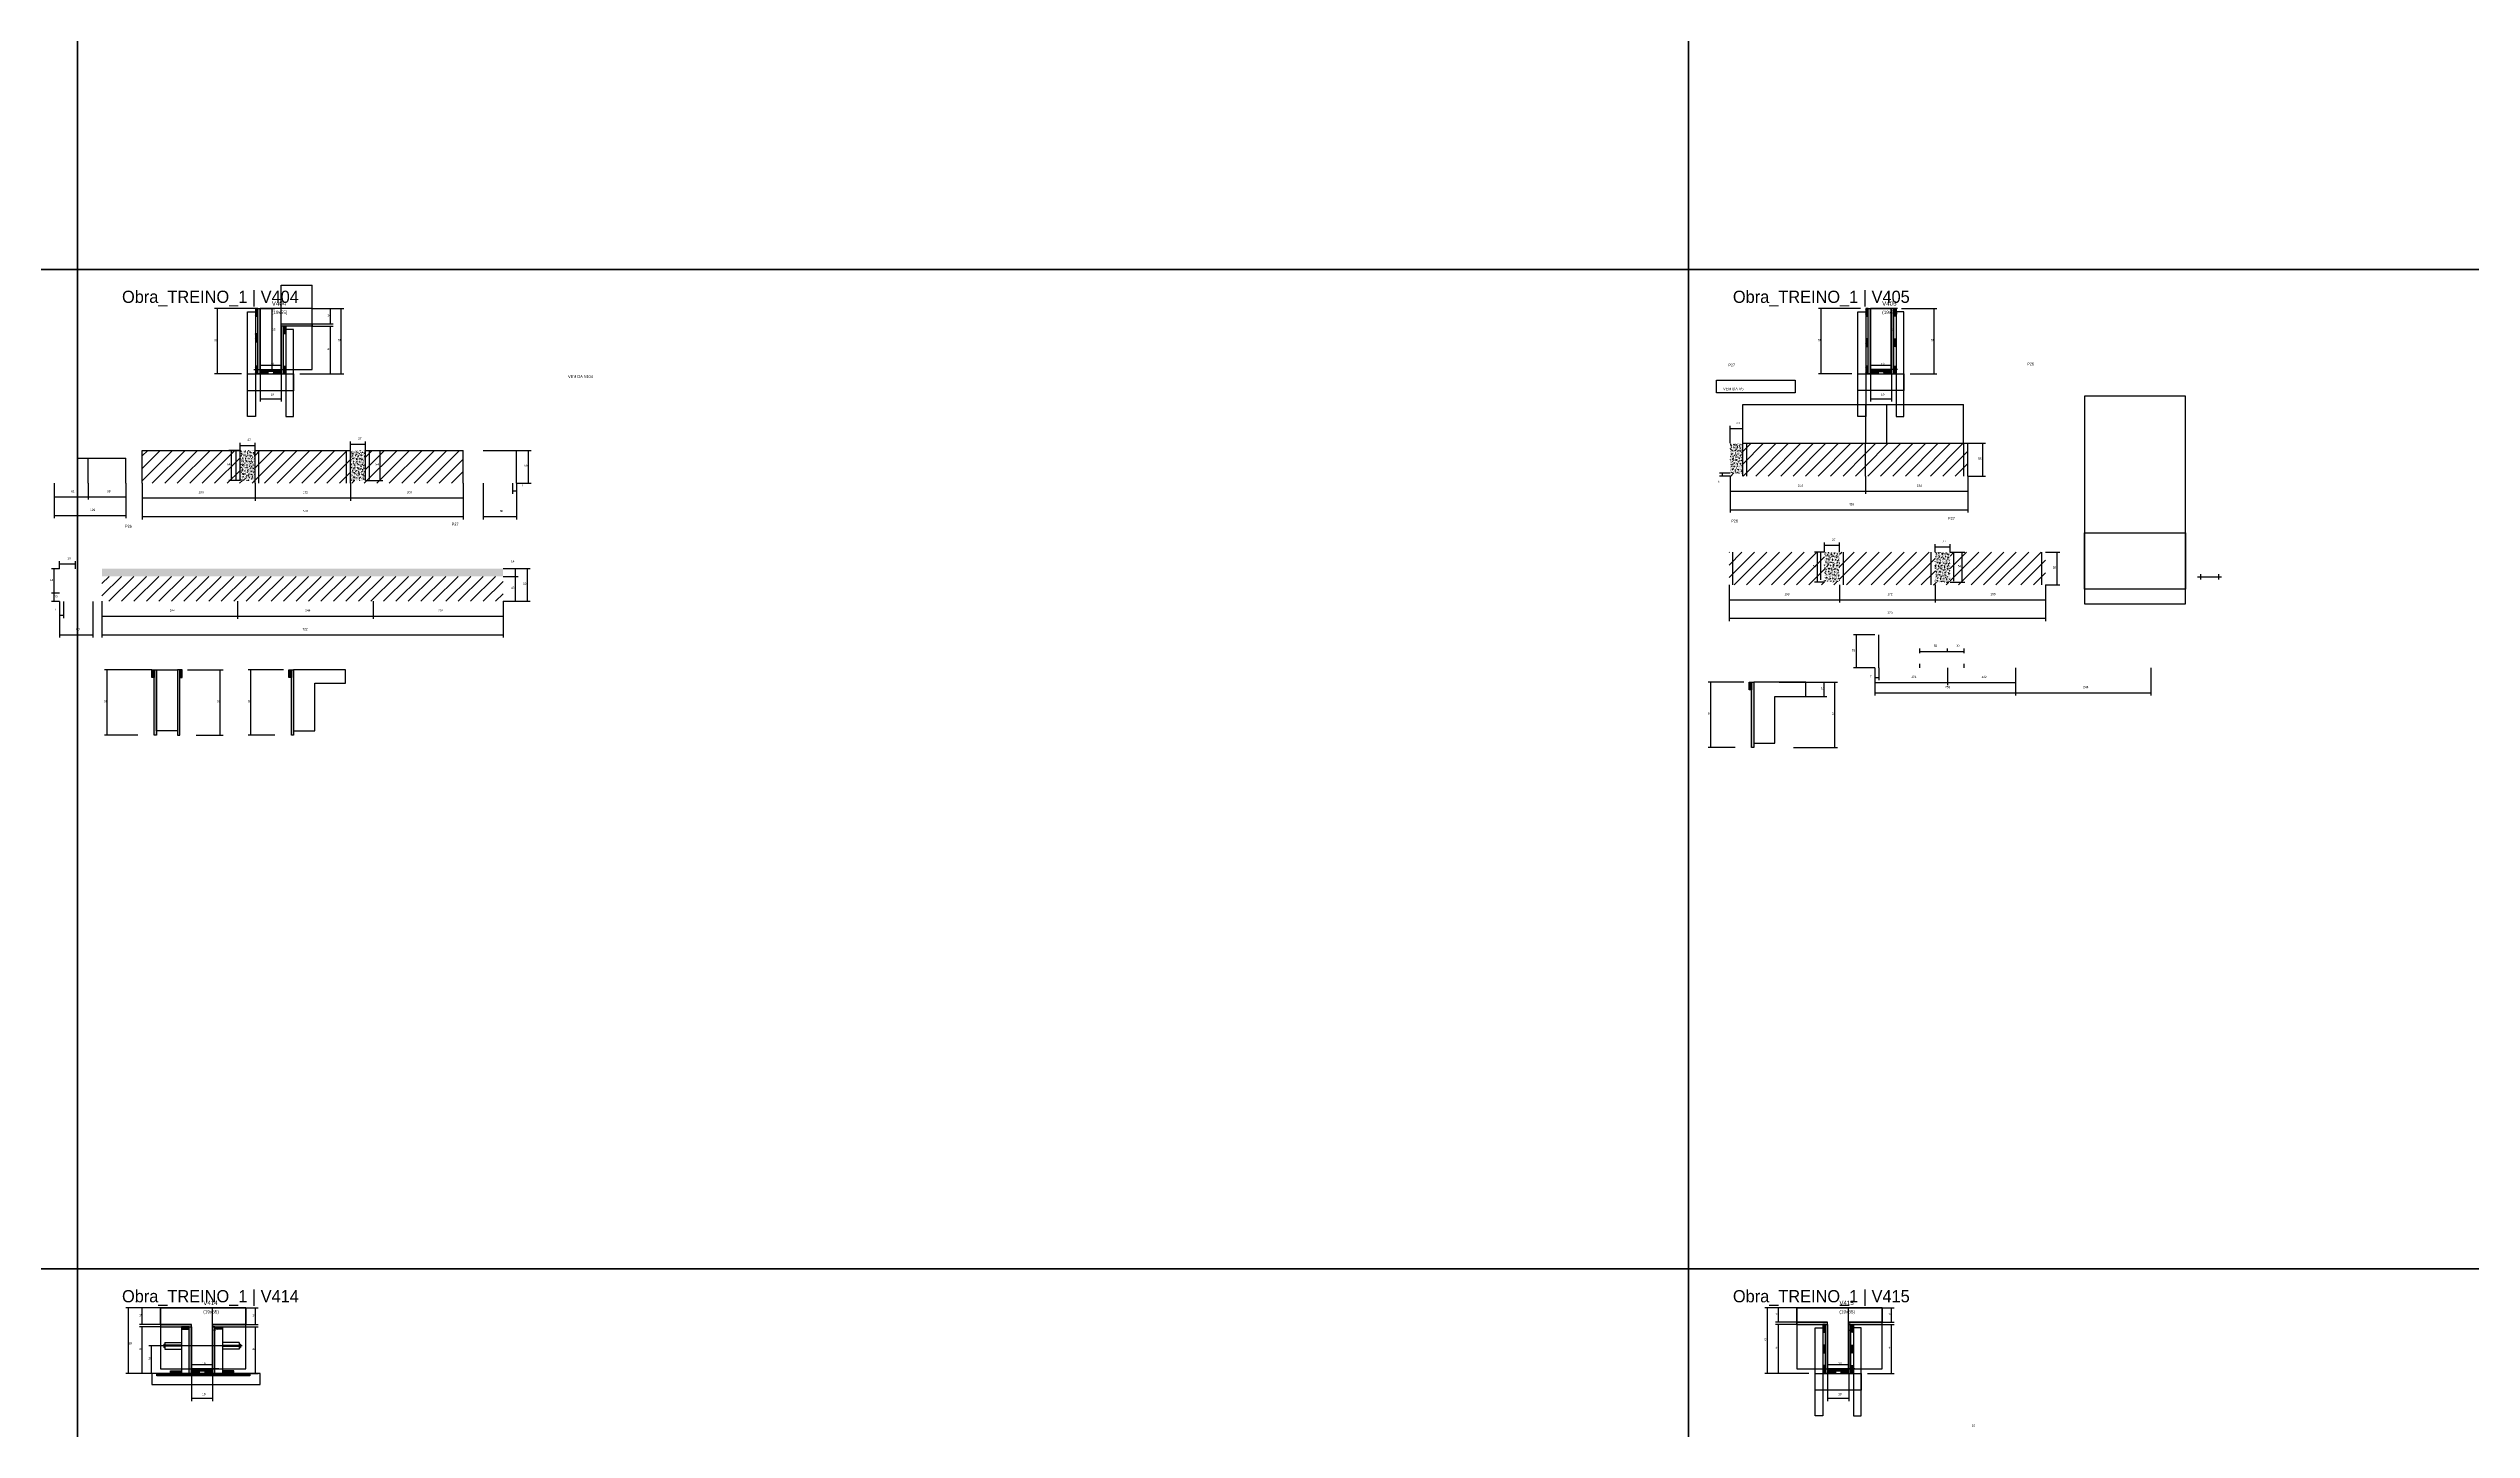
# Model space of a CAD drawing. Header units: metres. Extents: x -41 to 34840, y -36000 to 1848.
# Drawn here: x 8648 to 13010, y -5689 to -3202 of the extents above; entities that cross this region are included whole.
import ezdxf

# ---------------------------------------------------------------- set-up
doc = ezdxf.new("R2010")
doc.units = ezdxf.units.M
for name, color, linetype in [('barrote', 126, 'Continuous'), ('CELL_BORDER', 8, 'Continuous'), ('CONCRETO', 251, 'Continuous'), ('COTA', 4, 'Continuous'), ('Cota Seção (2x)', 4, 'Continuous'), ('cotas', 4, 'Continuous'), ('Hachura', 253, 'Continuous'), ('LABEL_ID', 3, 'Continuous'), ('Madeira', 126, 'Continuous'), ('NOMENCLATURA', 7, 'Continuous'), ('Painéis', 200, 'Continuous'), ('REAPROVEITAMENTO', 251, 'Continuous'), ('SARR_2.2x7', 40, 'Continuous'), ('SARR_3.5x7', 81, 'Continuous'), ('SARR_EDITAR', 141, 'Continuous'), ('SCO-___-LAJ', 4, 'Continuous'), ('TENSOR', 2, 'Continuous'), ('Texto Seção', 7, 'Continuous')]:
    doc.layers.add(name, color=color, linetype=linetype)

msp = doc.modelspace()

# ---------------------------------------------------------------- hatches: boundary and pattern name
at = {"layer": 'COTA'}
h = msp.add_hatch(dxfattribs=at)
h.set_pattern_fill('AR-CONC', scale=0.03)
h.paths.add_polyline_path([(9019.4, -3925.8), (8992.4, -3925.8), (8992.4, -3979.8), (9019.4, -3979.8)])
h = msp.add_hatch(dxfattribs=at)
h.set_pattern_fill('AR-CONC', scale=0.03)
h.paths.add_polyline_path([(9218.4, -3928), (9218.4, -3925.8), (9191.4, -3925.8), (9191.4, -3979.8), (9218.4, -3979.8)])
h = msp.add_hatch(dxfattribs=at)
h.set_pattern_fill('AR-CONC', scale=0.03)
h.paths.add_polyline_path([(11697.8, -3912.9), (11674.8, -3912.9), (11674.8, -3912.9), (11674.8, -3966.9), (11674.8, -3966.9), (11697.8, -3966.9), (11697.8, -3966.9), (11697.8, -3912.9)])
h = msp.add_hatch(dxfattribs=at)
h.set_pattern_fill('AR-CONC', scale=0.03)
h.paths.add_polyline_path([(9465.9, -4138.5), (9465.9, -4152.5), (9465.9, -4152.5), (8743.9, -4152.5), (8743.9, -4152.5), (8743.9, -4138.5), (8743.9, -4138.5), (9465.9, -4138.5)])
h = msp.add_hatch(dxfattribs=at)
h.set_pattern_fill('AR-CONC', scale=0.03)
h.paths.add_polyline_path([(11872, -4109), (11845, -4109), (11845, -4163), (11872, -4163)])
h = msp.add_hatch(dxfattribs=at)
h.set_pattern_fill('AR-CONC', scale=0.03)
h.paths.add_polyline_path([(12071, -4111.2), (12071, -4109), (12044, -4109), (12044, -4163), (12071, -4163)])
at = {"layer": 'Hachura'}
h = msp.add_hatch(dxfattribs=at)
h.set_pattern_fill('ANSI31', scale=0.5)
h.paths.add_polyline_path([(9020.1, -3684), (9024.5, -3684), (9024.5, -3684), (9024.5, -3670), (9024.5, -3670), (9020.1, -3670), (9020.1, -3670), (9020.1, -3684)])
h = msp.add_hatch(color=8, dxfattribs=at)
h.dxf.hatch_style = 1
h.paths.add_polyline_path([(9024.5, -3670), (9028.5, -3670), (9028.5, -3670), (9028.5, -3788), (9028.5, -3788), (9024.5, -3788), (9024.5, -3788), (9024.5, -3670)])
h = msp.add_hatch(color=8, dxfattribs=at)
h.dxf.hatch_style = 1
h.paths.add_polyline_path([(9066.5, -3702), (9066.5, -3698), (9066.5, -3698), (9122.1, -3698), (9122.1, -3698), (9122.1, -3702), (9122.1, -3702), (9066.5, -3702)])
h = msp.add_hatch(color=8, dxfattribs=at)
h.dxf.hatch_style = 1
h.paths.add_polyline_path([(9070.5, -3702), (9066.5, -3702), (9066.5, -3702), (9066.5, -3788), (9066.5, -3788), (9070.5, -3788), (9070.5, -3788), (9070.5, -3702)])
h = msp.add_hatch(dxfattribs=at)
h.set_pattern_fill('ANSI31', scale=0.5)
h.paths.add_polyline_path([(9074.9, -3716), (9070.5, -3716), (9070.5, -3716), (9070.5, -3702), (9070.5, -3702), (9074.9, -3702), (9074.9, -3702), (9074.9, -3716)])
h = msp.add_hatch(dxfattribs=at)
h.set_pattern_fill('ANSI31', scale=0.5)
h.paths.add_polyline_path([(11919.1, -3684), (11923.5, -3684), (11923.5, -3684), (11923.5, -3670), (11923.5, -3670), (11919.1, -3670), (11919.1, -3670), (11919.1, -3684)])
h = msp.add_hatch(color=8, dxfattribs=at)
h.dxf.hatch_style = 1
h.paths.add_polyline_path([(11927.5, -3670), (11923.5, -3670), (11923.5, -3670), (11923.5, -3788), (11923.5, -3788), (11927.5, -3788), (11927.5, -3788), (11927.5, -3670)])
h = msp.add_hatch(color=8, dxfattribs=at)
h.dxf.hatch_style = 1
h.paths.add_polyline_path([(11969.5, -3670), (11965.5, -3670), (11965.5, -3670), (11965.5, -3788), (11965.5, -3788), (11969.5, -3788), (11969.5, -3788), (11969.5, -3670)])
h = msp.add_hatch(dxfattribs=at)
h.set_pattern_fill('ANSI31', scale=0.5)
h.paths.add_polyline_path([(11973.9, -3684), (11969.5, -3684), (11969.5, -3684), (11969.5, -3670), (11969.5, -3670), (11973.9, -3670), (11973.9, -3670), (11973.9, -3684)])
h = msp.add_hatch(dxfattribs=at)
h.set_pattern_fill('ANSI31', scale=0.5)
h.paths.add_polyline_path([(9020.1, -3729.9), (9024.5, -3729.9), (9024.5, -3729.9), (9024.5, -3715.9), (9024.5, -3715.9), (9020.1, -3715.9), (9020.1, -3715.9), (9020.1, -3729.9)])
h = msp.add_hatch(dxfattribs=at)
h.set_pattern_fill('ANSI31', scale=0.5)
h.paths.add_polyline_path([(11919.1, -3738.8), (11923.5, -3738.8), (11923.5, -3738.8), (11923.5, -3724.8), (11923.5, -3724.8), (11919.1, -3724.8), (11919.1, -3724.8), (11919.1, -3738.8)])
h = msp.add_hatch(dxfattribs=at)
h.set_pattern_fill('ANSI31', scale=0.5)
h.paths.add_polyline_path([(11973.9, -3738.8), (11969.5, -3738.8), (11969.5, -3738.8), (11969.5, -3724.8), (11969.5, -3724.8), (11973.9, -3724.8), (11973.9, -3724.8), (11973.9, -3738.8)])
h = msp.add_hatch(dxfattribs=at)
h.set_pattern_fill('ANSI31', scale=0.5)
h.paths.add_polyline_path([(9020.1, -3788), (9024.5, -3788), (9024.5, -3788), (9024.5, -3774), (9024.5, -3774), (9020.1, -3774), (9020.1, -3774), (9020.1, -3788)])
h = msp.add_hatch(color=8, dxfattribs=at)
h.dxf.hatch_style = 1
h.paths.add_polyline_path([(9028.5, -3783.6), (9028.5, -3780), (9028.5, -3780), (9066.5, -3780), (9066.5, -3780), (9066.5, -3783.6), (9066.5, -3783.6), (9028.5, -3783.6)])
h = msp.add_hatch(dxfattribs=at)
h.set_pattern_fill('ANSI31', scale=0.5)
h.paths.add_polyline_path([(9028.5, -3788), (9028.5, -3783.6), (9028.5, -3783.6), (9042.5, -3783.6), (9042.5, -3783.6), (9042.5, -3788), (9042.5, -3788), (9028.5, -3788)])
h = msp.add_hatch(dxfattribs=at)
h.set_pattern_fill('ANSI31', scale=0.5)
h.paths.add_polyline_path([(9066.5, -3788), (9066.5, -3783.6), (9066.5, -3783.6), (9052.5, -3783.6), (9052.5, -3783.6), (9052.5, -3788), (9052.5, -3788), (9066.5, -3788)])
h = msp.add_hatch(dxfattribs=at)
h.set_pattern_fill('ANSI31', scale=0.5)
h.paths.add_polyline_path([(9074.9, -3788), (9070.5, -3788), (9070.5, -3788), (9070.5, -3774), (9070.5, -3774), (9074.9, -3774), (9074.9, -3774), (9074.9, -3788)])
h = msp.add_hatch(dxfattribs=at)
h.set_pattern_fill('ANSI31', scale=0.5)
h.paths.add_polyline_path([(11919.1, -3788), (11923.5, -3788), (11923.5, -3788), (11923.5, -3774), (11923.5, -3774), (11919.1, -3774), (11919.1, -3774), (11919.1, -3788)])
h = msp.add_hatch(color=8, dxfattribs=at)
h.dxf.hatch_style = 1
h.paths.add_polyline_path([(11965.5, -3783.6), (11965.5, -3780), (11965.5, -3780), (11927.5, -3780), (11927.5, -3780), (11927.5, -3783.6), (11927.5, -3783.6), (11965.5, -3783.6)])
h = msp.add_hatch(dxfattribs=at)
h.set_pattern_fill('ANSI31', scale=0.5)
h.paths.add_polyline_path([(11927.5, -3788), (11927.5, -3783.6), (11927.5, -3783.6), (11941.5, -3783.6), (11941.5, -3783.6), (11941.5, -3788), (11941.5, -3788), (11927.5, -3788)])
h = msp.add_hatch(dxfattribs=at)
h.set_pattern_fill('ANSI31', scale=0.5)
h.paths.add_polyline_path([(11965.5, -3788), (11965.5, -3783.6), (11965.5, -3783.6), (11951.5, -3783.6), (11951.5, -3783.6), (11951.5, -3788), (11951.5, -3788), (11965.5, -3788)])
h = msp.add_hatch(dxfattribs=at)
h.set_pattern_fill('ANSI31', scale=0.5)
h.paths.add_polyline_path([(11973.9, -3788), (11969.5, -3788), (11969.5, -3788), (11969.5, -3774), (11969.5, -3774), (11973.9, -3774), (11973.9, -3774), (11973.9, -3788)])
h = msp.add_hatch(dxfattribs=at)
h.set_pattern_fill('ANSI31', scale=0.5)
h.paths.add_polyline_path([(8837.9, -4334.7), (8833.5, -4334.7), (8833.5, -4334.7), (8833.5, -4320.7), (8833.5, -4320.7), (8837.9, -4320.7), (8837.9, -4320.7), (8837.9, -4334.7)])
h = msp.add_hatch(color=8, dxfattribs=at)
h.dxf.hatch_style = 1
h.paths.add_polyline_path([(8837.9, -4320.7), (8841.9, -4320.7), (8841.9, -4320.7), (8841.9, -4438.7), (8841.9, -4438.7), (8837.9, -4438.7), (8837.9, -4438.7), (8837.9, -4320.7)])
h = msp.add_hatch(color=8, dxfattribs=at)
h.dxf.hatch_style = 1
h.paths.add_polyline_path([(8883.9, -4320.7), (8879.9, -4320.7), (8879.9, -4320.7), (8879.9, -4438.7), (8879.9, -4438.7), (8883.9, -4438.7), (8883.9, -4438.7), (8883.9, -4320.7)])
h = msp.add_hatch(dxfattribs=at)
h.set_pattern_fill('ANSI31', scale=0.5)
h.paths.add_polyline_path([(8883.9, -4334.7), (8888.3, -4334.7), (8888.3, -4334.7), (8888.3, -4320.7), (8888.3, -4320.7), (8883.9, -4320.7), (8883.9, -4320.7), (8883.9, -4334.7)])
h = msp.add_hatch(dxfattribs=at)
h.set_pattern_fill('ANSI31', scale=0.5)
h.paths.add_polyline_path([(9084.8, -4334.7), (9080.4, -4334.7), (9080.4, -4334.7), (9080.4, -4320.7), (9080.4, -4320.7), (9084.8, -4320.7), (9084.8, -4320.7), (9084.8, -4334.7)])
h = msp.add_hatch(color=8, dxfattribs=at)
h.dxf.hatch_style = 1
h.paths.add_polyline_path([(9084.8, -4320.7), (9088.8, -4320.7), (9088.8, -4320.7), (9088.8, -4438.7), (9088.8, -4438.7), (9084.8, -4438.7), (9084.8, -4438.7), (9084.8, -4320.7)])
h = msp.add_hatch(dxfattribs=at)
h.set_pattern_fill('ANSI31', scale=0.5)
h.paths.add_polyline_path([(11713.4, -4357), (11709, -4357), (11709, -4357), (11709, -4343), (11709, -4343), (11713.4, -4343), (11713.4, -4343), (11713.4, -4357)])
h = msp.add_hatch(color=8, dxfattribs=at)
h.dxf.hatch_style = 1
h.paths.add_polyline_path([(11713.4, -4343), (11717.4, -4343), (11717.4, -4343), (11717.4, -4461), (11717.4, -4461), (11713.4, -4461), (11713.4, -4461), (11713.4, -4343)])
h = msp.add_hatch(color=8, dxfattribs=at)
h.dxf.hatch_style = 1
h.paths.add_polyline_path([(11850.5, -5500), (11850.5, -5496), (11850.5, -5496), (11794.9, -5496), (11794.9, -5496), (11794.9, -5500), (11794.9, -5500), (11850.5, -5500)])
h = msp.add_hatch(color=8, dxfattribs=at)
h.dxf.hatch_style = 1
h.paths.add_polyline_path([(11948.5, -5500), (11948.5, -5496), (11948.5, -5496), (11888.5, -5496), (11888.5, -5496), (11888.5, -5500), (11888.5, -5500), (11948.5, -5500)])
h = msp.add_hatch(color=8, dxfattribs=at)
h.dxf.hatch_style = 1
h.paths.add_polyline_path([(8905.1, -5504), (8905.1, -5500), (8905.1, -5500), (8849.5, -5500), (8849.5, -5500), (8849.5, -5504), (8849.5, -5504), (8905.1, -5504)])
h = msp.add_hatch(dxfattribs=at)
h.set_pattern_fill('ANSI31', scale=0.5)
h.paths.add_polyline_path([(8901.1, -5508.4), (8901.1, -5504), (8901.1, -5504), (8887.1, -5504), (8887.1, -5504), (8887.1, -5508.4), (8887.1, -5508.4), (8901.1, -5508.4)])
h = msp.add_hatch(color=8, dxfattribs=at)
h.dxf.hatch_style = 1
h.paths.add_polyline_path([(8901.1, -5504), (8905.1, -5504), (8905.1, -5504), (8905.1, -5588), (8905.1, -5588), (8901.1, -5588), (8901.1, -5588), (8901.1, -5504)])
h = msp.add_hatch(color=8, dxfattribs=at)
h.dxf.hatch_style = 1
h.paths.add_polyline_path([(9003.1, -5504), (9003.1, -5500), (9003.1, -5500), (8943.1, -5500), (8943.1, -5500), (8943.1, -5504), (8943.1, -5504), (9003.1, -5504)])
h = msp.add_hatch(color=8, dxfattribs=at)
h.dxf.hatch_style = 1
h.paths.add_polyline_path([(8947.1, -5504), (8943.1, -5504), (8943.1, -5504), (8943.1, -5588), (8943.1, -5588), (8947.1, -5588), (8947.1, -5588), (8947.1, -5504)])
h = msp.add_hatch(dxfattribs=at)
h.set_pattern_fill('ANSI31', scale=0.5)
h.paths.add_polyline_path([(8947.1, -5508.4), (8947.1, -5504), (8947.1, -5504), (8961.1, -5504), (8961.1, -5504), (8961.1, -5508.4), (8961.1, -5508.4), (8947.1, -5508.4)])
h = msp.add_hatch(dxfattribs=at)
h.set_pattern_fill('ANSI31', scale=0.5)
h.paths.add_polyline_path([(11842.1, -5514), (11846.5, -5514), (11846.5, -5514), (11846.5, -5500), (11846.5, -5500), (11842.1, -5500), (11842.1, -5500), (11842.1, -5514)])
h = msp.add_hatch(dxfattribs=at)
h.set_pattern_fill('ANSI31', scale=0.5)
h.paths.add_polyline_path([(11842.1, -5551), (11846.5, -5551), (11846.5, -5551), (11846.5, -5537), (11846.5, -5537), (11842.1, -5537), (11842.1, -5537), (11842.1, -5551)])
h = msp.add_hatch(color=8, dxfattribs=at)
h.dxf.hatch_style = 1
h.paths.add_polyline_path([(11846.5, -5500), (11850.5, -5500), (11850.5, -5500), (11850.5, -5588), (11850.5, -5588), (11846.5, -5588), (11846.5, -5588), (11846.5, -5500)])
h = msp.add_hatch(color=8, dxfattribs=at)
h.dxf.hatch_style = 1
h.paths.add_polyline_path([(11892.5, -5498), (11888.5, -5498), (11888.5, -5498), (11888.5, -5588), (11888.5, -5588), (11892.5, -5588), (11892.5, -5588), (11892.5, -5498)])
h = msp.add_hatch(dxfattribs=at)
h.set_pattern_fill('ANSI31', scale=0.5)
h.paths.add_polyline_path([(11896.9, -5514), (11892.5, -5514), (11892.5, -5514), (11892.5, -5500), (11892.5, -5500), (11896.9, -5500), (11896.9, -5500), (11896.9, -5514)])
h = msp.add_hatch(dxfattribs=at)
h.set_pattern_fill('ANSI31', scale=0.5)
h.paths.add_polyline_path([(11896.9, -5551), (11892.5, -5551), (11892.5, -5551), (11892.5, -5537), (11892.5, -5537), (11896.9, -5537), (11896.9, -5537), (11896.9, -5551)])
h = msp.add_hatch(color=8, dxfattribs=at)
h.dxf.hatch_style = 1
h.paths.add_polyline_path([(8943.1, -5583.6), (8943.1, -5580), (8943.1, -5580), (8905.1, -5580), (8905.1, -5580), (8905.1, -5583.6), (8905.1, -5583.6), (8943.1, -5583.6)])
h = msp.add_hatch(dxfattribs=at)
h.set_pattern_fill('ANSI31', scale=0.5)
h.paths.add_polyline_path([(11842.1, -5588), (11846.5, -5588), (11846.5, -5588), (11846.5, -5574), (11846.5, -5574), (11842.1, -5574), (11842.1, -5574), (11842.1, -5588)])
h = msp.add_hatch(color=8, dxfattribs=at)
h.dxf.hatch_style = 1
h.paths.add_polyline_path([(11888.5, -5583.6), (11888.5, -5580), (11888.5, -5580), (11850.5, -5580), (11850.5, -5580), (11850.5, -5583.6), (11850.5, -5583.6), (11888.5, -5583.6)])
h = msp.add_hatch(dxfattribs=at)
h.set_pattern_fill('ANSI31', scale=0.5)
h.paths.add_polyline_path([(11896.9, -5588), (11892.5, -5588), (11892.5, -5588), (11892.5, -5574), (11892.5, -5574), (11896.9, -5574), (11896.9, -5574), (11896.9, -5588)])
h = msp.add_hatch(dxfattribs=at)
h.set_pattern_fill('ANSI31', scale=0.5)
h.paths.add_polyline_path([(8867.1, -5588), (8867.1, -5583.6), (8867.1, -5583.6), (8887.1, -5583.6), (8887.1, -5583.6), (8887.1, -5588), (8887.1, -5588), (8867.1, -5588)])
h = msp.add_hatch(dxfattribs=at)
h.set_pattern_fill('ANSI31', scale=0.5)
h.paths.add_polyline_path([(8905.1, -5588), (8905.1, -5583.6), (8905.1, -5583.6), (8919.1, -5583.6), (8919.1, -5583.6), (8919.1, -5588), (8919.1, -5588), (8905.1, -5588)])
h = msp.add_hatch(dxfattribs=at)
h.set_pattern_fill('ANSI31', scale=0.5)
h.paths.add_polyline_path([(8943.1, -5588), (8943.1, -5583.6), (8943.1, -5583.6), (8929.1, -5583.6), (8929.1, -5583.6), (8929.1, -5588), (8929.1, -5588), (8943.1, -5588)])
h = msp.add_hatch(dxfattribs=at)
h.set_pattern_fill('ANSI31', scale=0.5)
h.paths.add_polyline_path([(8981.1, -5588), (8981.1, -5583.6), (8981.1, -5583.6), (8961.1, -5583.6), (8961.1, -5583.6), (8961.1, -5588), (8961.1, -5588), (8981.1, -5588)])
h = msp.add_hatch(dxfattribs=at)
h.set_pattern_fill('ANSI31', scale=0.5)
h.paths.add_polyline_path([(11850.5, -5588), (11850.5, -5583.6), (11850.5, -5583.6), (11864.5, -5583.6), (11864.5, -5583.6), (11864.5, -5588), (11864.5, -5588), (11850.5, -5588)])
h = msp.add_hatch(dxfattribs=at)
h.set_pattern_fill('ANSI31', scale=0.5)
h.paths.add_polyline_path([(11888.5, -5588), (11888.5, -5583.6), (11888.5, -5583.6), (11874.5, -5583.6), (11874.5, -5583.6), (11874.5, -5588), (11874.5, -5588), (11888.5, -5588)])
at = {"layer": 'REAPROVEITAMENTO'}
h = msp.add_hatch(dxfattribs=at)
h.set_pattern_fill('ANSI31', scale=5)
h.paths.add_polyline_path([(9019.4, -3979.8), (8992.4, -3979.8), (8992.4, -3979.8), (8992.4, -3925.8), (8992.4, -3925.8), (8816.4, -3925.8), (8816.4, -3925.8), (8816.4, -3984.8), (8816.4, -3984.8), (9019.4, -3984.8), (9019.4, -3984.8), (9019.4, -3979.8)])
h = msp.add_hatch(dxfattribs=at)
h.set_pattern_fill('ANSI31', scale=5)
h.paths.add_polyline_path([(9191.4, -3984.8), (9191.4, -3925.8), (9191.4, -3925.8), (9019.4, -3925.8), (9019.4, -3925.8), (9019.4, -3984.8), (9019.4, -3984.8), (9191.4, -3984.8)])
h = msp.add_hatch(dxfattribs=at)
h.set_pattern_fill('ANSI31', scale=5)
h.paths.add_polyline_path([(9218.4, -3979.8), (9191.4, -3979.8), (9191.4, -3979.8), (9191.4, -3984.8), (9191.4, -3984.8), (9394.4, -3984.8), (9394.4, -3984.8), (9394.4, -3925.8), (9394.4, -3925.8), (9218.4, -3925.8), (9218.4, -3925.8), (9218.4, -3979.8)])
h = msp.add_hatch(dxfattribs=at)
h.set_pattern_fill('ANSI31', scale=5)
h.paths.add_polyline_path([(11697.8, -3966.9), (11674.8, -3966.9), (11674.8, -3966.9), (11674.8, -3971.9), (11674.8, -3971.9), (11918.8, -3971.9), (11918.8, -3971.9), (11918.8, -3912.9), (11918.8, -3912.9), (11697.8, -3912.9), (11697.8, -3912.9), (11697.8, -3966.9)])
h = msp.add_hatch(dxfattribs=at)
h.set_pattern_fill('ANSI31', scale=5)
h.paths.add_polyline_path([(12102.8, -3971.9), (12102.8, -3912.9), (12102.8, -3912.9), (11918.8, -3912.9), (11918.8, -3912.9), (11918.8, -3971.9), (11918.8, -3971.9), (12102.8, -3971.9)])
h = msp.add_hatch(dxfattribs=at)
h.set_pattern_fill('ANSI31', scale=5)
h.paths.add_polyline_path([(11845, -4163), (11845, -4109), (11845, -4109), (11673, -4109), (11673, -4109), (11673, -4168), (11673, -4168), (11872, -4168), (11872, -4168), (11872, -4163), (11872, -4163), (11845, -4163)])
h = msp.add_hatch(dxfattribs=at)
h.set_pattern_fill('ANSI31', scale=5)
h.paths.add_polyline_path([(12044, -4168), (12044, -4109), (12044, -4109), (11872, -4109), (11872, -4109), (11872, -4168), (11872, -4168), (12044, -4168)])
h = msp.add_hatch(dxfattribs=at)
h.set_pattern_fill('ANSI31', scale=5)
h.paths.add_polyline_path([(12071, -4163), (12044, -4163), (12044, -4163), (12044, -4168), (12044, -4168), (12243, -4168), (12243, -4168), (12243, -4109), (12243, -4109), (12071, -4109), (12071, -4109), (12071, -4163)])
h = msp.add_hatch(dxfattribs=at)
h.set_pattern_fill('ANSI31', scale=5)
h.paths.add_polyline_path([(9465.9, -4197.5), (9465.9, -4152.5), (9465.9, -4152.5), (8743.9, -4152.5), (8743.9, -4152.5), (8743.9, -4197.5), (8743.9, -4197.5), (9465.9, -4197.5)])

# ---------------------------------------------------------------- linework, layer by layer
for p, q in [((8855.1, -5535.1), (8855.1, -5541.1)), ((8855.1, -5535.1), (8857.1, -5535.1)), ((8857.1, -5532.1), (8857.1, -5544.1)), ((8857.1, -5532.1), (8887.1, -5532.1)), ((8887.1, -5537.1), (8857.1, -5537.1)), ((8887.1, -5539.1), (8857.1, -5539.1)), ((8991.1, -5532.1), (8961.1, -5532.1)), ((8961.1, -5537.1), (8991.1, -5537.1)), ((8961.1, -5539.1), (8991.1, -5539.1)), ((8991.1, -5532.1), (8991.1, -5544.1)), ((8991.1, -5535.1), (8993.1, -5535.1)), ((8993.1, -5535.1), (8993.1, -5541.1)), ((8857.1, -5541.1), (8855.1, -5541.1)), ((8857.1, -5544.1), (8887.1, -5544.1)), ((8991.1, -5544.1), (8961.1, -5544.1)), ((8991.1, -5541.1), (8993.1, -5541.1))]:
    msp.add_line(p, q)
at = {"layer": 'barrote'}
msp.add_lwpolyline([(8833.6, -5608), (9028.8, -5608), (9028.8, -5588), (8833.6, -5588)], close=True, dxfattribs=at)
at = {"layer": 'CELL_BORDER'}
for points in [[(5800, -3600), (8700, -3600), (8700, -1800), (5800, -1800)], [(8700, -3600), (11600, -3600), (11600, -1800), (8700, -1800)], [(11600, -3600), (14500, -3600), (14500, -1800), (11600, -1800)], [(5800, -5400), (8700, -5400), (8700, -3600), (5800, -3600)], [(8700, -5400), (11600, -5400), (11600, -3600), (8700, -3600)], [(11600, -5400), (14500, -5400), (14500, -3600), (11600, -3600)], [(5800, -7200), (8700, -7200), (8700, -5400), (5800, -5400)], [(8700, -7200), (11600, -7200), (11600, -5400), (8700, -5400)], [(11600, -7200), (14500, -7200), (14500, -5400), (11600, -5400)]]:
    msp.add_lwpolyline(points, close=True, dxfattribs=at)
at = {"layer": 'CONCRETO'}
for points in [[(9122.1, -3698), (9122.1, -3670), (9028.5, -3670), (9028.5, -3698), (9028.5, -3698), (9028.5, -3780), (9066.5, -3780), (9066.5, -3698)], [(9028.5, -3780), (9122.1, -3780), (9122.1, -3670), (9028.5, -3670)], [(11927.5, -3670), (11927.5, -3670), (11965.5, -3670), (11965.5, -3698), (11965.5, -3698), (11965.5, -3780), (11927.5, -3780), (11927.5, -3670)], [(11927.5, -3780), (11965.5, -3780), (11965.5, -3670), (11927.5, -3670)], [(8841.9, -4320.7), (8841.9, -4320.7), (8879.9, -4320.7), (8879.9, -4348.7), (8879.9, -4348.7), (8879.9, -4430.7), (8841.9, -4430.7), (8841.9, -4320.7)], [(9182.4, -4344.7), (9182.4, -4320.7), (9088.8, -4320.7), (9088.8, -4348.7), (9088.8, -4348.7), (9088.8, -4430.7), (9126.8, -4430.7), (9126.8, -4344.7)], [(11811, -4369), (11811, -4343), (11755.4, -4343), (11755.4, -4343), (11717.4, -4343), (11717.4, -4453), (11755.4, -4453), (11755.4, -4369)], [(8849.5, -5500), (8849.5, -5470), (9003.1, -5470), (9003.1, -5500), (8943.1, -5500), (8943.1, -5580), (8905.1, -5580), (8905.1, -5500)], [(8849.5, -5580), (9003.1, -5580), (9003.1, -5470), (8849.5, -5470)], [(11794.9, -5496), (11794.9, -5470), (11948.5, -5470), (11948.5, -5496), (11888.5, -5496), (11888.5, -5580), (11850.5, -5580), (11850.5, -5496)], [(11794.9, -5580), (11948.5, -5580), (11948.5, -5470), (11794.9, -5470)]]:
    msp.add_lwpolyline(points, close=True, dxfattribs=at)
at = {"layer": 'COTA'}
for p, q in [((9020.1, -3670), (8946.6, -3670)), ((8951.6, -3788), (8951.6, -3670)), ((9122.1, -3670), (9179.5, -3670)), ((9122.1, -3670), (9160.2, -3670)), ((9122.1, -3698), (9160.2, -3698)), ((9122.1, -3702), (9160.2, -3702)), ((9155.2, -3698), (9155.2, -3670)), ((9155.2, -3788), (9155.2, -3702)), ((9174.5, -3788), (9174.5, -3670)), ((11909.5, -3670), (11833.8, -3670)), ((11838.8, -3788), (11838.8, -3670)), ((11983.5, -3670), (12047.3, -3670)), ((12042.3, -3788), (12042.3, -3670)), ((8994.9, -3788), (8946.6, -3788)), ((9028.5, -3788), (9028.5, -3837.7)), ((9066.5, -3788), (9066.5, -3837.7)), ((9100.1, -3788), (9179.5, -3788)), ((9100.1, -3788), (9160.2, -3788)), ((11893.9, -3788), (11833.8, -3788)), ((11927.5, -3788), (11927.5, -3837.7)), ((11965.5, -3788), (11965.5, -3837.7)), ((11999.1, -3788), (12047.3, -3788)), ((9028.5, -3832.7), (9066.5, -3832.7)), ((11927.5, -3832.7), (11965.5, -3832.7)), ((8992.4, -3925.8), (8972, -3925.8)), ((8977, -3979.8), (8977, -3925.8)), ((8992.4, -3925.8), (8992.4, -3911.8)), ((8992.4, -3916.8), (9019.4, -3916.8)), ((9019.4, -3925.8), (9019.4, -3911.8)), ((9191.4, -3925.8), (9191.4, -3909.4)), ((9191.4, -3914.4), (9218.4, -3914.4)), ((9218.4, -3925.8), (9218.4, -3909.4)), ((9218.4, -3925.8), (9249.5, -3925.8)), ((9244.5, -3979.8), (9244.5, -3925.8)), ((9490.1, -3925.6), (9516.8, -3925.6)), ((9511.8, -3984.6), (9511.8, -3925.6)), ((12102.8, -3912.9), (12134.8, -3912.9)), ((12129.8, -3971.9), (12129.8, -3912.9)), ((8658, -3984.8), (8658, -4014.3)), ((8658, -3984.8), (8658, -4047.9)), ((8658, -4009.3), (8719, -4009.3)), ((8719, -3984.8), (8719, -4014.3)), ((8719, -3984.8), (8719, -4014.3)), ((8719, -4009.3), (8787, -4009.3)), ((8787, -3984.8), (8787, -4014.3)), ((8787, -3984.8), (8787, -4047.9)), ((8816.4, -3984.8), (8816.4, -4016.3)), ((8816.4, -3984.8), (8816.4, -4049.9)), ((8816.4, -4011.3), (9019.4, -4011.3)), ((8992.4, -3979.8), (8972, -3979.8)), ((9019.4, -3984.8), (9019.4, -4016.3)), ((9019.4, -3984.8), (9019.4, -4016.3)), ((9019.4, -4011.3), (9191.4, -4011.3)), ((9191.4, -3984.8), (9191.4, -4016.3)), ((9191.4, -3984.8), (9191.4, -4016.3)), ((9191.4, -4011.3), (9394.4, -4011.3)), ((9218.4, -3979.8), (9249.5, -3979.8)), ((9394.4, -3984.8), (9394.4, -4016.3)), ((9394.4, -3984.8), (9394.4, -4049.9)), ((9430.1, -3984.6), (9430.1, -4049.9)), ((9483.1, -3984.6), (9483.1, -4003.6)), ((9483.1, -3998.6), (9490.1, -3998.6)), ((9490.1, -3984.6), (9490.1, -4003.6)), ((9490.1, -3984.6), (9516.8, -3984.6)), ((9490.1, -3984.6), (9490.1, -4049.9)), ((11674.8, -3971.9), (11674.8, -4004.1)), ((11674.8, -3971.9), (11674.8, -4037.6)), ((11674.8, -3999.1), (11918.8, -3999.1)), ((11918.8, -3971.9), (11918.8, -4004.1)), ((11918.8, -3971.9), (11918.8, -4004.1)), ((11918.8, -3999.1), (12102.8, -3999.1)), ((12102.8, -3971.9), (12102.8, -4004.1)), ((12102.8, -3971.9), (12102.8, -4037.6)), ((12102.8, -3971.9), (12134.8, -3971.9)), ((8658, -4042.9), (8787, -4042.9)), ((8816.4, -4044.9), (9394.4, -4044.9)), ((9430.1, -4044.9), (9490.1, -4044.9)), ((11674.8, -4032.6), (12102.8, -4032.6)), ((11845, -4109), (11845, -4091.6)), ((11845, -4096.6), (11872, -4096.6)), ((11872, -4109), (11872, -4091.6)), ((12044, -4109), (12044, -4094.5)), ((12044, -4099.5), (12071, -4099.5)), ((12071, -4109), (12071, -4094.5)), ((8667.4, -4139.1), (8653.1, -4139.1)), ((8658.1, -4183.1), (8658.1, -4139.1)), ((8667.4, -4139.1), (8667.4, -4125.1)), ((8667.4, -4130.1), (8696.4, -4130.1)), ((8696.4, -4139.1), (8696.4, -4125.1)), ((9465.9, -4138.5), (9493.3, -4138.5)), ((9465.9, -4138.5), (9514.9, -4138.5)), ((9488.3, -4152.5), (9488.3, -4138.5)), ((9509.9, -4197.5), (9509.9, -4138.5)), ((11845, -4109), (11827.1, -4109)), ((11832.1, -4163), (11832.1, -4109)), ((12071, -4109), (12097.8, -4109)), ((12092.8, -4163), (12092.8, -4109)), ((12243, -4109), (12268.8, -4109)), ((12263.8, -4168), (12263.8, -4109)), ((8667.4, -4183.1), (8653.1, -4183.1)), ((8667.4, -4183.1), (8653.1, -4183.1)), ((8658.1, -4198.1), (8658.1, -4183.1)), ((9465.9, -4152.5), (9493.3, -4152.5)), ((9465.9, -4152.5), (9493.3, -4152.5)), ((9488.3, -4197.5), (9488.3, -4152.5)), ((11673, -4168), (11673, -4199.6)), ((11673, -4168), (11673, -4233.1)), ((11845, -4163), (11827.1, -4163)), ((11872, -4168), (11872, -4199.6)), ((11872, -4168), (11872, -4199.6)), ((12044, -4168), (12044, -4199.6)), ((12044, -4168), (12044, -4199.6)), ((12071, -4163), (12097.8, -4163)), ((12243, -4168), (12243, -4199.6)), ((12243, -4168), (12243, -4233.1)), ((12243, -4168), (12268.8, -4168)), ((8667.4, -4198.1), (8653.1, -4198.1)), ((8667.4, -4198.1), (8667.4, -4227.6)), ((8667.4, -4198.1), (8667.4, -4262.6)), ((8667.4, -4222.6), (8674.4, -4222.6)), ((8674.4, -4198.1), (8674.4, -4227.6)), ((8727.4, -4198.1), (8727.4, -4262.6)), ((8743.9, -4197.5), (8743.9, -4229)), ((8743.9, -4197.5), (8743.9, -4262.6)), ((8743.9, -4224), (8987.9, -4224)), ((8987.9, -4197.5), (8987.9, -4229)), ((8987.9, -4197.5), (8987.9, -4229)), ((8987.9, -4224), (9231.9, -4224)), ((9231.9, -4197.5), (9231.9, -4229)), ((9231.9, -4197.5), (9231.9, -4229)), ((9231.9, -4224), (9465.9, -4224)), ((9465.9, -4197.5), (9465.9, -4229)), ((9465.9, -4197.5), (9465.9, -4262.6)), ((9465.9, -4197.5), (9493.3, -4197.5)), ((9465.9, -4197.5), (9514.9, -4197.5)), ((11673, -4194.6), (11872, -4194.6)), ((11673, -4228.1), (12243, -4228.1)), ((11872, -4194.6), (12044, -4194.6)), ((12044, -4194.6), (12243, -4194.6)), ((8667.4, -4257.6), (8727.4, -4257.6)), ((8743.9, -4257.6), (9465.9, -4257.6)), ((11935.5, -4317.1), (11935.5, -4348.7)), ((11935.5, -4317.1), (11935.5, -4339.4)), ((11942.5, -4317.1), (11942.5, -4339.4)), ((12016.5, -4287.6), (12016.5, -4282.6)), ((12016.5, -4287.6), (12066.5, -4287.6)), ((12066.5, -4287.6), (12066.5, -4282.6)), ((12066.5, -4317.1), (12066.5, -4348.7)), ((12066.5, -4317.1), (12066.5, -4348.7)), ((12188.5, -4317.1), (12188.5, -4348.7)), ((8833.5, -4320.7), (8748.2, -4320.7)), ((8753.2, -4438.7), (8753.2, -4320.7)), ((8897.9, -4320.7), (8961.8, -4320.7)), ((8956.8, -4438.7), (8956.8, -4320.7)), ((9070.8, -4320.7), (9006.9, -4320.7)), ((9011.9, -4438.7), (9011.9, -4320.7)), ((11699.4, -4343), (11635.5, -4343)), ((11640.5, -4461), (11640.5, -4343)), ((11763.4, -4343), (11868.3, -4343)), ((11811, -4343), (11849, -4343)), ((11844, -4369), (11844, -4343)), ((11863.3, -4461), (11863.3, -4343)), ((11935.5, -4334.4), (11942.5, -4334.4)), ((11935.5, -4343.7), (12066.5, -4343.7)), ((12066.5, -4343.7), (12188.5, -4343.7)), ((11811, -4369), (11849, -4369)), ((8808.3, -4438.7), (8748.2, -4438.7)), ((8913.5, -4438.7), (8961.8, -4438.7)), ((9055.2, -4438.7), (9006.9, -4438.7)), ((11683.8, -4461), (11635.5, -4461)), ((11789, -4461), (11868.3, -4461)), ((8849.5, -5470), (8786.6, -5470)), ((8791.6, -5588), (8791.6, -5470)), ((8849.5, -5470), (8811.4, -5470)), ((8816.4, -5500), (8816.4, -5470)), ((9003.1, -5470), (9025, -5470)), ((9020, -5500), (9020, -5470)), ((11794.9, -5470), (11737.5, -5470)), ((11742.5, -5588), (11742.5, -5470)), ((11794.9, -5470), (11756.9, -5470)), ((11794.9, -5496), (11756.9, -5496)), ((11761.9, -5496), (11761.9, -5470)), ((11948.5, -5470), (11970.4, -5470)), ((11948.5, -5496), (11970.4, -5496)), ((11965.4, -5496), (11965.4, -5470)), ((8849.5, -5500), (8811.4, -5500)), ((8849.5, -5504), (8811.4, -5504)), ((8816.4, -5588), (8816.4, -5504)), ((8851.8, -5538.1), (8828.2, -5538.1)), ((8833.2, -5588), (8833.2, -5538.1)), ((9003.1, -5500), (9025, -5500)), ((9003.1, -5504), (9025, -5504)), ((9020, -5588), (9020, -5504)), ((11794.9, -5500), (11756.9, -5500)), ((11761.9, -5588), (11761.9, -5500)), ((11948.5, -5500), (11970.4, -5500)), ((11965.4, -5588), (11965.4, -5500)), ((8871.5, -5588), (8786.6, -5588)), ((8871.5, -5588), (8811.4, -5588)), ((8851.8, -5588), (8828.2, -5588)), ((8905.1, -5588), (8905.1, -5637.8)), ((8943.1, -5588), (8943.1, -5637.8)), ((8976.7, -5588), (9025, -5588)), ((11816.9, -5588), (11737.5, -5588)), ((11816.9, -5588), (11756.9, -5588)), ((11850.5, -5588), (11850.5, -5637.8)), ((11888.5, -5588), (11888.5, -5637.8)), ((11922.1, -5588), (11970.4, -5588)), ((8905.1, -5632.8), (8943.1, -5632.8)), ((11850.5, -5632.8), (11888.5, -5632.8))]:
    msp.add_line(p, q, dxfattribs=at)
at = {"layer": 'Cota Seção (2x)'}
for p, q in [((9020.1, -3670), (9055, -3670)), ((9050, -3780), (9050, -3670)), ((11976.5, -3670), (11960, -3670)), ((11965, -3780), (11965, -3670)), ((9017.5, -3780), (9055, -3780)), ((9028.5, -3788), (9028.5, -3767)), ((9028.5, -3772), (9066.5, -3772)), ((9066.5, -3788), (9066.5, -3767)), ((11927.5, -3788), (11927.5, -3767)), ((11927.5, -3772), (11965.5, -3772)), ((11976.5, -3780), (11960, -3780)), ((11965.5, -3788), (11965.5, -3767)), ((11674.8, -3912.9), (11674.8, -3881.5)), ((11697.8, -3912.9), (11697.8, -3881.5)), ((11674.8, -3886.5), (11697.8, -3886.5)), ((11674.8, -3966.9), (11656.1, -3966.9)), ((11661.1, -3971.9), (11661.1, -3966.9)), ((11674.8, -3971.9), (11656.1, -3971.9)), ((11935.5, -4258.1), (11897.3, -4258.1)), ((11902.3, -4317.1), (11902.3, -4258.1)), ((11935.5, -4317.1), (11897.3, -4317.1)), ((11935.5, -4317.1), (11935.5, -4367.1)), ((12066.5, -4287.6), (12066.5, -4282.6)), ((12066.5, -4287.6), (12096.5, -4287.6)), ((12096.5, -4287.6), (12096.5, -4282.6)), ((12188.5, -4317.1), (12188.5, -4367.1)), ((12188.5, -4317.1), (12188.5, -4367.1)), ((12432.5, -4317.1), (12432.5, -4367.1)), ((11935.5, -4362.1), (12188.5, -4362.1)), ((12188.5, -4362.1), (12432.5, -4362.1)), ((8954.1, -5470), (8937.6, -5470)), ((8942.6, -5580), (8942.6, -5470)), ((11899.5, -5470), (11883, -5470)), ((11888, -5580), (11888, -5470)), ((8905.1, -5588), (8905.1, -5567)), ((8905.1, -5572), (8943.1, -5572)), ((8954.1, -5580), (8937.6, -5580)), ((8943.1, -5588), (8943.1, -5567)), ((11850.5, -5588), (11850.5, -5567)), ((11850.5, -5572), (11888.5, -5572)), ((11899.5, -5580), (11883, -5580)), ((11888.5, -5588), (11888.5, -5567))]:
    msp.add_line(p, q, dxfattribs=at)
at = {"layer": 'Cotas'}
for points in [[(12313, -4202), (12494.9, -4202), (12494.9, -3827.9), (12313, -3827.9)], [(12313, -4074.4), (12494.9, -4074.4), (12494.9, -4175.8), (12313, -4175.8)]]:
    msp.add_lwpolyline(points, close=True, dxfattribs=at)
at = {"layer": 'Madeira'}
for points in [[(9020.1, -3684), (9024.5, -3684), (9024.5, -3670), (9020.1, -3670)], [(9074.9, -3716), (9070.5, -3716), (9070.5, -3702), (9074.9, -3702)], [(11919.1, -3684), (11923.5, -3684), (11923.5, -3670), (11919.1, -3670)], [(11973.9, -3684), (11969.5, -3684), (11969.5, -3670), (11973.9, -3670)], [(9020.1, -3729.9), (9024.5, -3729.9), (9024.5, -3715.9), (9020.1, -3715.9)], [(11919.1, -3738.8), (11923.5, -3738.8), (11923.5, -3724.8), (11919.1, -3724.8)], [(11973.9, -3738.8), (11969.5, -3738.8), (11969.5, -3724.8), (11973.9, -3724.8)], [(9020.1, -3788), (9024.5, -3788), (9024.5, -3774), (9020.1, -3774)], [(9028.5, -3788), (9028.5, -3783.6), (9042.5, -3783.6), (9042.5, -3788)], [(9066.5, -3788), (9066.5, -3783.6), (9052.5, -3783.6), (9052.5, -3788)], [(9074.9, -3788), (9070.5, -3788), (9070.5, -3774), (9074.9, -3774)], [(11919.1, -3788), (11923.5, -3788), (11923.5, -3774), (11919.1, -3774)], [(11927.5, -3788), (11927.5, -3783.6), (11941.5, -3783.6), (11941.5, -3788)], [(11965.5, -3788), (11965.5, -3783.6), (11951.5, -3783.6), (11951.5, -3788)], [(11973.9, -3788), (11969.5, -3788), (11969.5, -3774), (11973.9, -3774)], [(8837.9, -4334.7), (8833.5, -4334.7), (8833.5, -4320.7), (8837.9, -4320.7)], [(8883.9, -4334.7), (8888.3, -4334.7), (8888.3, -4320.7), (8883.9, -4320.7)], [(9084.8, -4334.7), (9080.4, -4334.7), (9080.4, -4320.7), (9084.8, -4320.7)], [(11713.4, -4357), (11709, -4357), (11709, -4343), (11713.4, -4343)], [(8901.1, -5508.4), (8901.1, -5504), (8887.1, -5504), (8887.1, -5508.4)], [(8901.1, -5504), (8887.1, -5504), (8887.1, -5588), (8901.1, -5588)], [(8947.1, -5508.4), (8947.1, -5504), (8961.1, -5504), (8961.1, -5508.4)], [(8947.1, -5504), (8961.1, -5504), (8961.1, -5588), (8947.1, -5588)], [(11842.1, -5514), (11846.5, -5514), (11846.5, -5500), (11842.1, -5500)], [(11842.1, -5551), (11846.5, -5551), (11846.5, -5537), (11842.1, -5537)], [(11896.9, -5514), (11892.5, -5514), (11892.5, -5500), (11896.9, -5500)], [(11896.9, -5551), (11892.5, -5551), (11892.5, -5537), (11896.9, -5537)], [(11842.1, -5588), (11846.5, -5588), (11846.5, -5574), (11842.1, -5574)], [(11896.9, -5588), (11892.5, -5588), (11892.5, -5574), (11896.9, -5574)], [(8833.6, -5608), (9028.8, -5608), (9028.8, -5588), (8833.6, -5588)], [(8867.1, -5588), (8867.1, -5583.6), (8887.1, -5583.6), (8887.1, -5588)], [(8905.1, -5588), (8905.1, -5583.6), (8919.1, -5583.6), (8919.1, -5588)], [(8943.1, -5588), (8943.1, -5583.6), (8929.1, -5583.6), (8929.1, -5588)], [(8981.1, -5588), (8981.1, -5583.6), (8961.1, -5583.6), (8961.1, -5588)], [(11850.5, -5588), (11850.5, -5583.6), (11864.5, -5583.6), (11864.5, -5588)], [(11888.5, -5588), (11888.5, -5583.6), (11874.5, -5583.6), (11874.5, -5588)]]:
    msp.add_lwpolyline(points, close=True, dxfattribs=at)
at = {"layer": 'NOMENCLATURA'}
for p, q in [((12516.6, -4153.3), (12559.4, -4153.3)), ((12521.6, -4148.3), (12521.6, -4158.3)), ((12554.4, -4148.3), (12554.4, -4158.3))]:
    msp.add_line(p, q, dxfattribs=at)
at = {"layer": 'Painéis'}
for p, q in [((9066.5, -3628), (9122.3, -3628)), ((9066.5, -3698), (9066.5, -3628)), ((9122.3, -3698), (9122.3, -3628)), ((9028.5, -3788), (9028.5, -3670)), ((9066.5, -3698), (9122.1, -3698)), ((9066.5, -3702), (9066.5, -3698)), ((9066.5, -3698), (9122.3, -3698)), ((9066.5, -3788), (9066.5, -3702)), ((9066.5, -3788), (9066.5, -3702)), ((9122.1, -3702), (9122.1, -3698)), ((11927.5, -3788), (11927.5, -3670)), ((11965.5, -3788), (11965.5, -3670)), ((9028.5, -3780), (9066.5, -3780)), ((9028.5, -3783.6), (9028.5, -3780)), ((9066.5, -3783.6), (9066.5, -3780)), ((11927.5, -3780), (11965.5, -3780)), ((11927.5, -3783.6), (11927.5, -3780)), ((11965.5, -3783.6), (11965.5, -3780)), ((11697.8, -3842.9), (11919.1, -3842.9)), ((11697.8, -3912.9), (11697.8, -3842.9)), ((11919.1, -3912.9), (11919.1, -3842.9)), ((11919.1, -3842.9), (11957.1, -3842.9)), ((11919.1, -3912.9), (11919.1, -3842.9)), ((11957.1, -3912.9), (11957.1, -3842.9)), ((11957.1, -3842.9), (12095.1, -3842.9)), ((11957.1, -3912.9), (11957.1, -3842.9)), ((12095.1, -3912.9), (12095.1, -3842.9)), ((8816.4, -3925.8), (8992.4, -3925.8)), ((8816.4, -3984.8), (8816.4, -3925.8)), ((8992.4, -3979.8), (8992.4, -3925.8)), ((9019.4, -3925.8), (9191.4, -3925.8)), ((9019.4, -3984.8), (9019.4, -3925.8)), ((9191.4, -3984.8), (9191.4, -3925.8)), ((9218.4, -3925.8), (9394.4, -3925.8)), ((9218.4, -3979.8), (9218.4, -3925.8)), ((9394.4, -3984.8), (9394.4, -3925.8)), ((9430.1, -3925.6), (9490.1, -3925.6)), ((9490.1, -3984.6), (9490.1, -3925.6)), ((11697.8, -3912.9), (12102.8, -3912.9)), ((11697.8, -3966.9), (11697.8, -3912.9)), ((11697.8, -3912.9), (11919.1, -3912.9)), ((11918.8, -3971.9), (11918.8, -3912.9)), ((11919.1, -3912.9), (11957.1, -3912.9)), ((11957.1, -3912.9), (12095.1, -3912.9)), ((12102.8, -3971.9), (12102.8, -3912.9)), ((8700, -3939.8), (8787, -3939.8)), ((8719, -3984.8), (8719, -3939.8)), ((8787, -3984.8), (8787, -3939.8)), ((11794.9, -5496), (11850.5, -5496)), ((11794.9, -5500), (11794.9, -5496)), ((11850.5, -5500), (11850.5, -5496)), ((11888.5, -5496), (11948.5, -5496)), ((11888.5, -5500), (11888.5, -5496)), ((11948.5, -5500), (11948.5, -5496)), ((8849.5, -5500), (8905.1, -5500)), ((8905.1, -5504), (8905.1, -5500)), ((8905.1, -5588), (8905.1, -5504)), ((8943.1, -5500), (9003.1, -5500)), ((8943.1, -5504), (8943.1, -5500)), ((8943.1, -5588), (8943.1, -5504)), ((9003.1, -5504), (9003.1, -5500)), ((11850.5, -5588), (11850.5, -5500)), ((11888.5, -5588), (11888.5, -5500)), ((8905.1, -5580), (8943.1, -5580)), ((8905.1, -5583.6), (8905.1, -5580)), ((8943.1, -5583.6), (8943.1, -5580)), ((11850.5, -5580), (11888.5, -5580)), ((11850.5, -5583.6), (11850.5, -5580)), ((11888.5, -5583.6), (11888.5, -5580))]:
    msp.add_line(p, q, dxfattribs=at)
for points in [[(9024.5, -3670), (9028.5, -3670), (9028.5, -3788), (9024.5, -3788)], [(9066.5, -3702), (9066.5, -3698), (9122.1, -3698), (9122.1, -3702)], [(9070.5, -3702), (9066.5, -3702), (9066.5, -3788), (9070.5, -3788)], [(11923.5, -3670), (11927.5, -3670), (11927.5, -3788), (11923.5, -3788)], [(11969.5, -3670), (11965.5, -3670), (11965.5, -3788), (11969.5, -3788)], [(9028.5, -3783.6), (9028.5, -3780), (9066.5, -3780), (9066.5, -3783.6)], [(11965.5, -3783.6), (11965.5, -3780), (11927.5, -3780), (11927.5, -3783.6)], [(8837.9, -4320.7), (8841.9, -4320.7), (8841.9, -4438.7), (8837.9, -4438.7)], [(8883.9, -4320.7), (8879.9, -4320.7), (8879.9, -4438.7), (8883.9, -4438.7)], [(9084.8, -4320.7), (9088.8, -4320.7), (9088.8, -4438.7), (9084.8, -4438.7)], [(11713.4, -4343), (11717.4, -4343), (11717.4, -4461), (11713.4, -4461)], [(11850.5, -5500), (11850.5, -5496), (11794.9, -5496), (11794.9, -5500)], [(11948.5, -5500), (11948.5, -5496), (11888.5, -5496), (11888.5, -5500)], [(8905.1, -5504), (8905.1, -5500), (8849.5, -5500), (8849.5, -5504)], [(8901.1, -5504), (8905.1, -5504), (8905.1, -5588), (8901.1, -5588)], [(9003.1, -5504), (9003.1, -5500), (8943.1, -5500), (8943.1, -5504)], [(8947.1, -5504), (8943.1, -5504), (8943.1, -5588), (8947.1, -5588)], [(11846.5, -5500), (11850.5, -5500), (11850.5, -5588), (11846.5, -5588)], [(11892.5, -5500), (11888.5, -5500), (11888.5, -5588), (11892.5, -5588)], [(8943.1, -5583.6), (8943.1, -5580), (8905.1, -5580), (8905.1, -5583.6)], [(11888.5, -5583.6), (11888.5, -5580), (11850.5, -5580), (11850.5, -5583.6)]]:
    msp.add_lwpolyline(points, close=True, dxfattribs=at)
at = {"layer": 'SARR_2.2x7'}
for p, q in [((8985.4, -3977.8), (8985.4, -3925.8)), ((9026.4, -3984.8), (9026.4, -3925.8)), ((9184.4, -3984.8), (9184.4, -3925.8)), ((9225.4, -3977.8), (9225.4, -3925.8)), ((11704.8, -3971.9), (11704.8, -3912.9)), ((12095.8, -3971.9), (12095.8, -3912.9)), ((11680, -4168), (11680, -4109)), ((11838, -4158.5), (11838, -4109)), ((11879, -4168), (11879, -4109)), ((12037, -4168), (12037, -4109)), ((12078, -4161), (12078, -4109)), ((12236, -4168), (12236, -4109)), ((11942.5, -4317.1), (11942.5, -4258.1)), ((12016.5, -4291.1), (12016.5, -4284.1)), ((12016.5, -4317.1), (12016.5, -4310.1)), ((12096.5, -4291.1), (12096.5, -4284.1)), ((12096.5, -4317.1), (12096.5, -4310.1))]:
    msp.add_line(p, q, dxfattribs=at)
at = {"layer": 'SARR_3.5x7'}
for points in [[(9006.1, -3676), (9020.1, -3676), (9020.1, -3864.5), (9006.1, -3864.5)], [(11905.1, -3676), (11919.1, -3676), (11919.1, -3864.4), (11905.1, -3864.4)], [(11987.9, -3676), (11973.9, -3676), (11973.9, -3864.4), (11987.9, -3864.4)], [(9088.9, -3708), (9074.9, -3708), (9074.9, -3864.5), (9088.9, -3864.5)], [(9006.1, -3788), (9088.9, -3788), (9088.9, -3818.1), (9006.1, -3818.1)], [(11905.1, -3788), (11987.9, -3788), (11987.9, -3818), (11905.1, -3818)], [(11828.1, -5506), (11842.1, -5506), (11842.1, -5664.5), (11828.1, -5664.5)], [(11910.9, -5506), (11896.9, -5506), (11896.9, -5664.5), (11910.9, -5664.5)], [(11828.1, -5588), (11910.9, -5588), (11910.9, -5618.1), (11828.1, -5618.1)]]:
    msp.add_lwpolyline(points, close=True, dxfattribs=at)
at = {"layer": 'SARR_EDITAR'}
msp.add_line((11697.8, -3971.9), (11697.8, -3966.9), dxfattribs=at)
at = {"layer": 'SCO-___-LAJ'}
msp.add_lwpolyline([(8842.6, -5589.4), (9010, -5589.4), (9010, -5592.6), (8842.6, -5592.6)], close=True, dxfattribs=at)
at = {"layer": 'TENSOR'}
msp.add_line((8996.1, -5538.1), (8851.8, -5538.1), dxfattribs=at)
at = {"layer": 'Texto Seção'}
msp.add_lwpolyline([(11650.4, -3799), (11791.8, -3799), (11791.8, -3822.2), (11650.4, -3822.2)], close=True, dxfattribs=at)

# ---------------------------------------------------------------- texts
at = {"layer": 'COTA'}
for s, p in [('14', (9149.7, -3684)), ('59', (8946.1, -3729)), ('43', (9149.7, -3745)), ('59', (9169, -3729)), ('59', (11833.3, -3729)), ('59', (12036.8, -3729)), ('19', (9047.5, -3827.2)), ('19', (11946.5, -3827.2)), ('27', (9005.9, -3908.7)), ('27', (9204.9, -3906.3)), ('54', (8968.8, -3952.8)), ('54', (9236.4, -3952.8)), ('59', (9503.7, -3955.1)), ('59', (12121.6, -3942.4)), ('61', (8688.5, -4001.2)), ('68', (8753, -4001.2)), ('203', (8917.9, -4003.1)), ('172', (9105.4, -4003.3)), ('203', (9292.9, -4003.1)), ('7', (9499, -3990.5)), ('244', (11796.8, -3991)), ('184', (12010.8, -3991)), ('129', (8722.5, -4034.8)), ('578', (9105.4, -4036.8)), ('60', (9460.1, -4036.8)), ('428', (11888.8, -4024.5)), ('27', (11858.5, -4088.6)), ('27', (12057.5, -4091.4)), ('29', (8681.9, -4122)), ('14', (9480.2, -4127.4)), ('54', (11824, -4136)), ('54', (12084.7, -4136)), ('59', (12255.7, -4138.5)), ('44', (8650, -4161.1)), ('15', (8658.1, -4190.6)), ('45', (9480.2, -4175)), ('59', (9501.8, -4168)), ('199', (11772.5, -4186.5)), ('172', (11958, -4186.5)), ('199', (12143.5, -4186.5)), ('7', (8658.5, -4214.5)), ('244', (8865.9, -4215.9)), ('244', (9109.9, -4215.9)), ('234', (9348.9, -4215.8)), ('570', (11958, -4220)), ('60', (8697.4, -4249.5)), ('722', (9104.9, -4249.5)), ('50', (12041.5, -4279.5)), ('13', (11838.5, -4356)), ('7', (11926.6, -4334.4)), ('131', (12001, -4335.5)), ('122', (12127.5, -4335.7)), ('59', (8747.7, -4379.7)), ('59', (8951.3, -4379.7)), ('59', (9006.4, -4379.7)), ('59', (11635, -4402)), ('59', (11857.8, -4402)), ('15', (8810.9, -5485)), ('15', (9014.5, -5485)), ('13', (11756.4, -5483)), ('13', (11959.9, -5483)), ('59', (8791.6, -5536)), ('59', (11737, -5529)), ('42', (8810.9, -5546)), ('25', (8827.7, -5563.1)), ('42', (9014.5, -5546)), ('44', (11756.4, -5544)), ('44', (11959.9, -5544)), ('19', (8924.1, -5627.3)), ('19', (11869.5, -5627.3)), ('15', (12110.2, -5683.8))]:
    msp.add_text(s, height=4, dxfattribs=at).set_placement(p)
at = {"layer": 'Cota Seção (2x)'}
for s, p in [('55', (9050, -3710)), ('55', (11965, -3710)), ('19', (9047.5, -3772)), ('19', (11946.5, -3772)), ('23', (11686.3, -3878.3)), ('5', (11653, -3983.9)), ('59', (11894.2, -4287.6)), ('30', (12081.5, -4279.4)), ('253', (12062, -4353.9)), ('244', (12310.5, -4354)), ('55', (8942.6, -5512)), ('55', (11888, -5512)), ('19', (8924.1, -5572)), ('19', (11869.5, -5572))]:
    msp.add_text(s, height=4, dxfattribs=at).set_placement(p)
at = {"layer": 'LABEL_ID'}
for s, p in [('Obra_TREINO_1 | V404', (8780, -3660)), ('Obra_TREINO_1 | V405', (11680, -3660)), ('Obra_TREINO_1 | V414', (8780, -5460)), ('Obra_TREINO_1 | V415', (11680, -5460))]:
    msp.add_text(s, height=22, dxfattribs=at).set_placement(p)
at = {"layer": 'NOMENCLATURA'}
for s, p in [('P27', (11671.6, -3774.5)), ('P26', (12209.8, -3772.5)), ('P27', (9373.6, -4061)), ('P26', (11676.9, -4055.3)), ('P27', (12067.3, -4050.6)), ('P26', (8785.5, -4064.7))]:
    msp.add_text(s, height=5, dxfattribs=at).set_placement(p)
at = {"layer": 'Texto Seção'}
for s, height, p in [('V404', 8, (9049.7, -3665)), ('V405', 8, (11948.7, -3665)), ('(19x55)', 6, (9049.7, -3680)), ('(19x55)', 6, (11948.7, -3680)), ('VEM DA V404', 5, (9583, -3795.1)), ('VEM DA V5', 5, (11662.4, -3817.4)), ('V414', 8, (8926.3, -5465)), ('(19x55)', 6, (8926.3, -5480)), ('V415', 8, (11871.7, -5465)), ('(19x55)', 6, (11871.7, -5480))]:
    msp.add_text(s, height=height, dxfattribs=at).set_placement(p)

doc.saveas('drawing.dxf')
